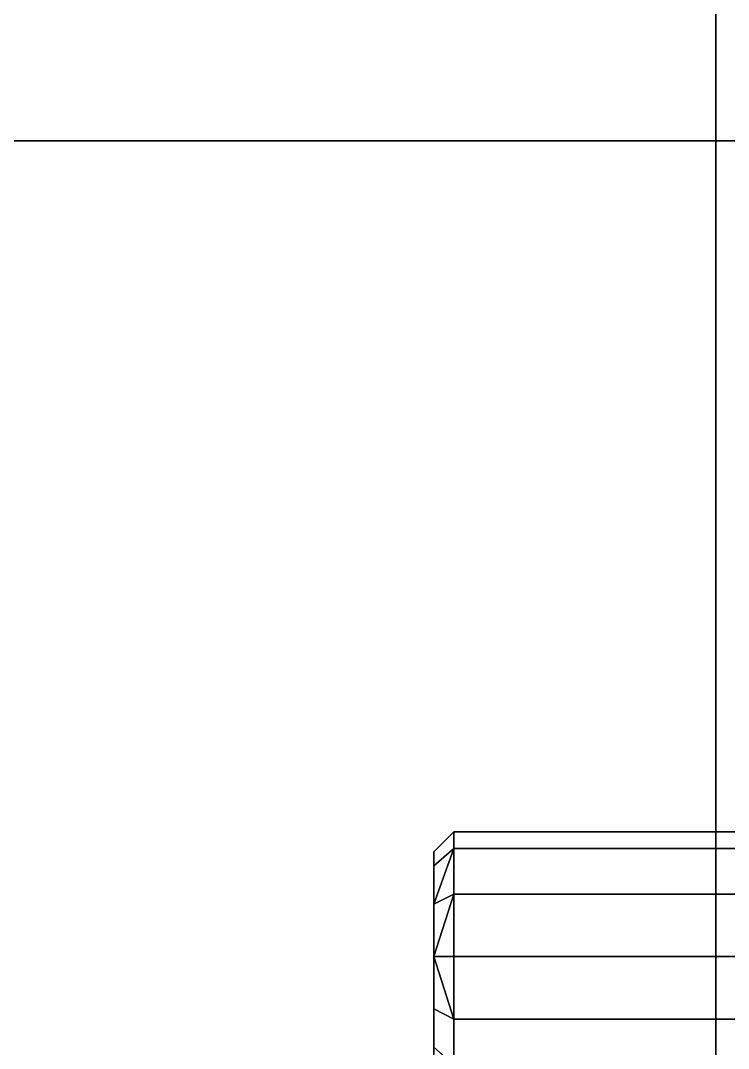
# Model space of a CAD drawing. Extents: x -80 to 2901, y -3352 to 80.
# Drawn here: x 1006.75 to 1024.31, y -2958.53 to -2933.02 of the extents above; entities that cross this region are included whole.
import ezdxf

# ---------------------------------------------------------------- set-up
doc = ezdxf.new("R2010")
doc.units = 0

# ---------------------------------------------------------------- blocks, each defined once
blk = doc.blocks.new('cocina Juan v2.bajo 2p gola 72x18.Suelo1', base_point=(0, 18))
at = {"layer": 'Blanco', "color": 0}
for points in [[(0, 18), (0, 395), (500, 395), (500, 18)], [(0, 18, 18), (0, 395, 18), (500, 395, 18), (500, 18, 18)]]:
    blk.add_3dface(points, dxfattribs=at)
blk = doc.blocks.new('cocina Juan v2.bajo 2p gola 72x18.Suelo')
at = {"layer": 'Blanco'}
blk.add_blockref('cocina Juan v2.bajo 2p gola 72x18.Suelo1', (0, 18), dxfattribs=at)
blk = doc.blocks.new('cocina Juan v2.bajo 2p gola 72x18.Lateral Derecho1', base_point=(500, 36, 778))
at = {"layer": 'Blanco', "color": 0}
for points, invisible_edges in [([(482, 36, 778), (482, 395, 850), (482, 395, 18), (482, 36, 778)], 13), ([(482, 18, 18), (482, 36, 778), (482, 395, 18), (482, 18, 18)], 11), ([(482, 36, 850), (482, 395, 850), (482, 36, 778), (482, 36, 850)], 10), ([(482, 18, 778), (482, 36, 778), (482, 18, 18), (482, 18, 778)], 10)]:
    blk.add_3dface(points, dxfattribs=dict(at, invisible_edges=invisible_edges))
at = {"layer": 'blanco', "color": 0}
blk.add_3dface([(482, 395, 850), (500, 395, 850), (500, 36, 850), (482, 36, 850)], dxfattribs=at)
at = {"layer": 'Blanco', "color": 0}
for points in [[(482, 18, 18), (482, 395, 18), (500, 395, 18), (500, 18, 18)], [(482, 36, 778), (482, 18, 778), (500, 18, 778), (500, 36, 778)], [(482, 36, 850), (482, 36, 778), (500, 36, 778), (500, 36, 850)]]:
    blk.add_3dface(points, dxfattribs=at)
blk = doc.blocks.new('cocina Juan v2.bajo 2p gola 72x18.Lateral Derecho2', base_point=(480.5, 60.75, 713.5))
at = {"layer": 'ACCESSORY', "color": 0}
for points in [[(488.5, 58.935, 705.55), (488.5, 59.35, 704), (489, 58.85, 704), (489, 58.502, 705.3)], [(488.5, 59.35, 704), (488.5, 58.935, 702.45), (489, 58.502, 702.7), (489, 58.85, 704)], [(488.5, 58.935, 673.55), (488.5, 59.35, 672), (489, 58.85, 672), (489, 58.502, 673.3)], [(488.5, 59.35, 672), (488.5, 58.935, 670.45), (489, 58.502, 670.7), (489, 58.85, 672)], [(488.5, 58.935, 705.55), (488.5, 57.8, 706.685), (480.5, 57.8, 706.685), (480.5, 58.935, 705.55)], [(488.5, 57.8, 701.315), (488.5, 58.935, 702.45), (480.5, 58.935, 702.45), (480.5, 57.8, 701.315)], [(488.5, 58.935, 673.55), (488.5, 57.8, 674.685), (480.5, 57.8, 674.685), (480.5, 58.935, 673.55)], [(488.5, 57.8, 669.315), (488.5, 58.935, 670.45), (480.5, 58.935, 670.45), (480.5, 57.8, 669.315)], [(488.5, 57.8, 706.685), (488.5, 58.935, 705.55), (489, 58.502, 705.3), (489, 57.55, 706.252)], [(488.5, 58.935, 702.45), (488.5, 57.8, 701.315), (489, 57.55, 701.748), (489, 58.502, 702.7)], [(488.5, 57.8, 674.685), (488.5, 58.935, 673.55), (489, 58.502, 673.3), (489, 57.55, 674.252)], [(488.5, 58.935, 670.45), (488.5, 57.8, 669.315), (489, 57.55, 669.748), (489, 58.502, 670.7)], [(488.5, 57.8, 706.685), (488.5, 56.25, 707.1), (480.5, 56.25, 707.1), (480.5, 57.8, 706.685)], [(488.5, 56.25, 700.9), (488.5, 57.8, 701.315), (480.5, 57.8, 701.315), (480.5, 56.25, 700.9)], [(488.5, 57.8, 674.685), (488.5, 56.25, 675.1), (480.5, 56.25, 675.1), (480.5, 57.8, 674.685)], [(488.5, 56.25, 668.9), (488.5, 57.8, 669.315), (480.5, 57.8, 669.315), (480.5, 56.25, 668.9)], [(488.5, 56.25, 707.1), (488.5, 57.8, 706.685), (489, 57.55, 706.252), (489, 56.25, 706.6)], [(488.5, 57.8, 701.315), (488.5, 56.25, 700.9), (489, 56.25, 701.4), (489, 57.55, 701.748)], [(488.5, 56.25, 675.1), (488.5, 57.8, 674.685), (489, 57.55, 674.252), (489, 56.25, 674.6)], [(488.5, 56.25, 707.1), (488.5, 54.7, 706.685), (480.5, 54.7, 706.685), (480.5, 56.25, 707.1)], [(488.5, 54.7, 701.315), (488.5, 56.25, 700.9), (480.5, 56.25, 700.9), (480.5, 54.7, 701.315)], [(488.5, 56.25, 675.1), (488.5, 54.7, 674.685), (480.5, 54.7, 674.685), (480.5, 56.25, 675.1)], [(488.5, 54.7, 669.315), (488.5, 56.25, 668.9), (480.5, 56.25, 668.9), (480.5, 54.7, 669.315)], [(489, 54.95, 701.748), (489, 56.25, 701.4), (488.5, 56.25, 700.9), (488.5, 54.7, 701.315)], [(489, 56.25, 674.6), (489, 54.95, 674.252), (488.5, 54.7, 674.685), (488.5, 56.25, 675.1)], [(489, 54.95, 669.748), (489, 56.25, 669.4), (488.5, 56.25, 668.9), (488.5, 54.7, 669.315)], [(489, 53.998, 702.7), (489, 54.95, 701.748), (488.5, 54.7, 701.315), (488.5, 53.565, 702.45)], [(489, 54.95, 674.252), (489, 53.998, 673.3), (488.5, 53.565, 673.55), (488.5, 54.7, 674.685)], [(489, 53.998, 670.7), (489, 54.95, 669.748), (488.5, 54.7, 669.315), (488.5, 53.565, 670.45)], [(488.5, 54.7, 706.685), (488.5, 53.565, 705.55), (480.5, 53.565, 705.55), (480.5, 54.7, 706.685)], [(488.5, 53.565, 702.45), (488.5, 54.7, 701.315), (480.5, 54.7, 701.315), (480.5, 53.565, 702.45)], [(488.5, 54.7, 674.685), (488.5, 53.565, 673.55), (480.5, 53.565, 673.55), (480.5, 54.7, 674.685)], [(488.5, 53.565, 670.45), (488.5, 54.7, 669.315), (480.5, 54.7, 669.315), (480.5, 53.565, 670.45)], [(489, 53.998, 705.3), (489, 53.65, 704), (488.5, 53.15, 704), (488.5, 53.565, 705.55)], [(489, 53.65, 704), (489, 53.998, 702.7), (488.5, 53.565, 702.45), (488.5, 53.15, 704)], [(489, 53.998, 673.3), (489, 53.65, 672), (488.5, 53.15, 672), (488.5, 53.565, 673.55)], [(489, 53.65, 672), (489, 53.998, 670.7), (488.5, 53.565, 670.45), (488.5, 53.15, 672)], [(488.5, 53.565, 705.55), (488.5, 53.15, 704), (480.5, 53.15, 704), (480.5, 53.565, 705.55)], [(488.5, 53.15, 704), (488.5, 53.565, 702.45), (480.5, 53.565, 702.45), (480.5, 53.15, 704)], [(488.5, 53.565, 673.55), (488.5, 53.15, 672), (480.5, 53.15, 672), (480.5, 53.565, 673.55)], [(488.5, 53.15, 672), (488.5, 53.565, 670.45), (480.5, 53.565, 670.45), (480.5, 53.15, 672)]]:
    blk.add_3dface(points, dxfattribs=at)
at = {"layer": 'ACCESSORY', "color": 0, "invisible_edges": 8}
for points in [[(489, 58.502, 705.3), (489, 58.85, 704), (489, 53.65, 704), (489, 58.502, 705.3)], [(489, 53.65, 704), (489, 58.85, 704), (489, 53.998, 702.7), (489, 53.65, 704)], [(489, 58.502, 702.7), (489, 53.998, 702.7), (489, 58.85, 704), (489, 58.502, 702.7)], [(489, 58.502, 673.3), (489, 58.85, 672), (489, 53.65, 672), (489, 58.502, 673.3)], [(489, 53.65, 672), (489, 58.85, 672), (489, 53.998, 670.7), (489, 53.65, 672)], [(489, 58.502, 670.7), (489, 53.998, 670.7), (489, 58.85, 672), (489, 58.502, 670.7)], [(489, 58.502, 705.3), (489, 53.998, 705.3), (489, 57.55, 706.252), (489, 58.502, 705.3)], [(489, 53.998, 705.3), (489, 58.502, 705.3), (489, 53.65, 704), (489, 53.998, 705.3)], [(489, 54.95, 701.748), (489, 53.998, 702.7), (489, 58.502, 702.7), (489, 54.95, 701.748)], [(489, 57.55, 701.748), (489, 54.95, 701.748), (489, 58.502, 702.7), (489, 57.55, 701.748)], [(489, 58.502, 673.3), (489, 53.998, 673.3), (489, 57.55, 674.252), (489, 58.502, 673.3)], [(489, 53.998, 673.3), (489, 58.502, 673.3), (489, 53.65, 672), (489, 53.998, 673.3)], [(489, 54.95, 669.748), (489, 53.998, 670.7), (489, 58.502, 670.7), (489, 54.95, 669.748)], [(489, 57.55, 669.748), (489, 54.95, 669.748), (489, 58.502, 670.7), (489, 57.55, 669.748)], [(489, 57.55, 669.748), (488.5, 57.8, 669.315), (489, 56.25, 669.4), (489, 57.55, 669.748)], [(488.5, 57.8, 669.315), (488.5, 56.25, 668.9), (489, 56.25, 669.4), (488.5, 57.8, 669.315)], [(489, 56.25, 706.6), (489, 57.55, 706.252), (489, 54.95, 706.252), (489, 56.25, 706.6)], [(489, 54.95, 706.252), (489, 57.55, 706.252), (489, 53.998, 705.3), (489, 54.95, 706.252)], [(489, 57.55, 701.748), (489, 56.25, 701.4), (489, 54.95, 701.748), (489, 57.55, 701.748)], [(489, 56.25, 674.6), (489, 57.55, 674.252), (489, 54.95, 674.252), (489, 56.25, 674.6)], [(489, 54.95, 674.252), (489, 57.55, 674.252), (489, 53.998, 673.3), (489, 54.95, 674.252)], [(489, 57.55, 669.748), (489, 56.25, 669.4), (489, 54.95, 669.748), (489, 57.55, 669.748)], [(488.5, 56.25, 707.1), (489, 56.25, 706.6), (488.5, 54.7, 706.685), (488.5, 56.25, 707.1)], [(489, 54.95, 706.252), (488.5, 54.7, 706.685), (489, 56.25, 706.6), (489, 54.95, 706.252)], [(489, 54.95, 706.252), (488.5, 53.565, 705.55), (488.5, 54.7, 706.685), (489, 54.95, 706.252)], [(489, 54.95, 706.252), (489, 53.998, 705.3), (488.5, 53.565, 705.55), (489, 54.95, 706.252)]]:
    blk.add_3dface(points, dxfattribs=at)
blk = doc.blocks.new('cocina Juan v2.bajo 2p gola 72x18.Lateral Derecho3', base_point=(480.5, 60.75, 145.5))
at = {"layer": 'ACCESSORY', "color": 0}
for points in [[(488.5, 58.935, 137.55), (488.5, 59.35, 136), (489, 58.85, 136), (489, 58.502, 137.3)], [(488.5, 59.35, 136), (488.5, 58.935, 134.45), (489, 58.502, 134.7), (489, 58.85, 136)], [(488.5, 58.935, 105.55), (488.5, 59.35, 104), (489, 58.85, 104), (489, 58.502, 105.3)], [(488.5, 59.35, 104), (488.5, 58.935, 102.45), (489, 58.502, 102.7), (489, 58.85, 104)], [(488.5, 58.935, 137.55), (488.5, 57.8, 138.685), (480.5, 57.8, 138.685), (480.5, 58.935, 137.55)], [(488.5, 57.8, 133.315), (488.5, 58.935, 134.45), (480.5, 58.935, 134.45), (480.5, 57.8, 133.315)], [(488.5, 58.935, 105.55), (488.5, 57.8, 106.685), (480.5, 57.8, 106.685), (480.5, 58.935, 105.55)], [(488.5, 57.8, 101.315), (488.5, 58.935, 102.45), (480.5, 58.935, 102.45), (480.5, 57.8, 101.315)], [(488.5, 57.8, 138.685), (488.5, 58.935, 137.55), (489, 58.502, 137.3), (489, 57.55, 138.252)], [(488.5, 58.935, 134.45), (488.5, 57.8, 133.315), (489, 57.55, 133.748), (489, 58.502, 134.7)], [(488.5, 57.8, 106.685), (488.5, 58.935, 105.55), (489, 58.502, 105.3), (489, 57.55, 106.252)], [(488.5, 58.935, 102.45), (488.5, 57.8, 101.315), (489, 57.55, 101.748), (489, 58.502, 102.7)], [(488.5, 57.8, 138.685), (488.5, 56.25, 139.1), (480.5, 56.25, 139.1), (480.5, 57.8, 138.685)], [(488.5, 56.25, 132.9), (488.5, 57.8, 133.315), (480.5, 57.8, 133.315), (480.5, 56.25, 132.9)], [(488.5, 57.8, 106.685), (488.5, 56.25, 107.1), (480.5, 56.25, 107.1), (480.5, 57.8, 106.685)], [(488.5, 56.25, 100.9), (488.5, 57.8, 101.315), (480.5, 57.8, 101.315), (480.5, 56.25, 100.9)], [(488.5, 56.25, 139.1), (488.5, 57.8, 138.685), (489, 57.55, 138.252), (489, 56.25, 138.6)], [(488.5, 57.8, 133.315), (488.5, 56.25, 132.9), (489, 56.25, 133.4), (489, 57.55, 133.748)], [(488.5, 56.25, 107.1), (488.5, 57.8, 106.685), (489, 57.55, 106.252), (489, 56.25, 106.6)], [(488.5, 56.25, 139.1), (488.5, 54.7, 138.685), (480.5, 54.7, 138.685), (480.5, 56.25, 139.1)], [(488.5, 54.7, 133.315), (488.5, 56.25, 132.9), (480.5, 56.25, 132.9), (480.5, 54.7, 133.315)], [(488.5, 56.25, 107.1), (488.5, 54.7, 106.685), (480.5, 54.7, 106.685), (480.5, 56.25, 107.1)], [(488.5, 54.7, 101.315), (488.5, 56.25, 100.9), (480.5, 56.25, 100.9), (480.5, 54.7, 101.315)], [(489, 54.95, 133.748), (489, 56.25, 133.4), (488.5, 56.25, 132.9), (488.5, 54.7, 133.315)], [(489, 56.25, 106.6), (489, 54.95, 106.252), (488.5, 54.7, 106.685), (488.5, 56.25, 107.1)], [(489, 54.95, 101.748), (489, 56.25, 101.4), (488.5, 56.25, 100.9), (488.5, 54.7, 101.315)], [(489, 53.998, 134.7), (489, 54.95, 133.748), (488.5, 54.7, 133.315), (488.5, 53.565, 134.45)], [(489, 54.95, 106.252), (489, 53.998, 105.3), (488.5, 53.565, 105.55), (488.5, 54.7, 106.685)], [(489, 53.998, 102.7), (489, 54.95, 101.748), (488.5, 54.7, 101.315), (488.5, 53.565, 102.45)], [(488.5, 54.7, 138.685), (488.5, 53.565, 137.55), (480.5, 53.565, 137.55), (480.5, 54.7, 138.685)], [(488.5, 53.565, 134.45), (488.5, 54.7, 133.315), (480.5, 54.7, 133.315), (480.5, 53.565, 134.45)], [(488.5, 54.7, 106.685), (488.5, 53.565, 105.55), (480.5, 53.565, 105.55), (480.5, 54.7, 106.685)], [(488.5, 53.565, 102.45), (488.5, 54.7, 101.315), (480.5, 54.7, 101.315), (480.5, 53.565, 102.45)], [(489, 53.998, 137.3), (489, 53.65, 136), (488.5, 53.15, 136), (488.5, 53.565, 137.55)], [(489, 53.65, 136), (489, 53.998, 134.7), (488.5, 53.565, 134.45), (488.5, 53.15, 136)], [(489, 53.998, 105.3), (489, 53.65, 104), (488.5, 53.15, 104), (488.5, 53.565, 105.55)], [(489, 53.65, 104), (489, 53.998, 102.7), (488.5, 53.565, 102.45), (488.5, 53.15, 104)], [(488.5, 53.565, 137.55), (488.5, 53.15, 136), (480.5, 53.15, 136), (480.5, 53.565, 137.55)], [(488.5, 53.15, 136), (488.5, 53.565, 134.45), (480.5, 53.565, 134.45), (480.5, 53.15, 136)], [(488.5, 53.565, 105.55), (488.5, 53.15, 104), (480.5, 53.15, 104), (480.5, 53.565, 105.55)], [(488.5, 53.15, 104), (488.5, 53.565, 102.45), (480.5, 53.565, 102.45), (480.5, 53.15, 104)]]:
    blk.add_3dface(points, dxfattribs=at)
at = {"layer": 'ACCESSORY', "color": 0, "invisible_edges": 8}
for points in [[(489, 58.502, 137.3), (489, 58.85, 136), (489, 53.65, 136), (489, 58.502, 137.3)], [(489, 53.65, 136), (489, 58.85, 136), (489, 53.998, 134.7), (489, 53.65, 136)], [(489, 58.502, 134.7), (489, 53.998, 134.7), (489, 58.85, 136), (489, 58.502, 134.7)], [(489, 58.502, 105.3), (489, 58.85, 104), (489, 53.65, 104), (489, 58.502, 105.3)], [(489, 53.65, 104), (489, 58.85, 104), (489, 53.998, 102.7), (489, 53.65, 104)], [(489, 58.502, 102.7), (489, 53.998, 102.7), (489, 58.85, 104), (489, 58.502, 102.7)], [(489, 58.502, 137.3), (489, 53.998, 137.3), (489, 57.55, 138.252), (489, 58.502, 137.3)], [(489, 53.998, 137.3), (489, 58.502, 137.3), (489, 53.65, 136), (489, 53.998, 137.3)], [(489, 54.95, 133.748), (489, 53.998, 134.7), (489, 58.502, 134.7), (489, 54.95, 133.748)], [(489, 57.55, 133.748), (489, 54.95, 133.748), (489, 58.502, 134.7), (489, 57.55, 133.748)], [(489, 58.502, 105.3), (489, 53.998, 105.3), (489, 57.55, 106.252), (489, 58.502, 105.3)], [(489, 53.998, 105.3), (489, 58.502, 105.3), (489, 53.65, 104), (489, 53.998, 105.3)], [(489, 54.95, 101.748), (489, 53.998, 102.7), (489, 58.502, 102.7), (489, 54.95, 101.748)], [(489, 57.55, 101.748), (489, 54.95, 101.748), (489, 58.502, 102.7), (489, 57.55, 101.748)], [(489, 57.55, 101.748), (488.5, 57.8, 101.315), (489, 56.25, 101.4), (489, 57.55, 101.748)], [(488.5, 57.8, 101.315), (488.5, 56.25, 100.9), (489, 56.25, 101.4), (488.5, 57.8, 101.315)], [(489, 56.25, 138.6), (489, 57.55, 138.252), (489, 54.95, 138.252), (489, 56.25, 138.6)], [(489, 54.95, 138.252), (489, 57.55, 138.252), (489, 53.998, 137.3), (489, 54.95, 138.252)], [(489, 57.55, 133.748), (489, 56.25, 133.4), (489, 54.95, 133.748), (489, 57.55, 133.748)], [(489, 56.25, 106.6), (489, 57.55, 106.252), (489, 54.95, 106.252), (489, 56.25, 106.6)], [(489, 54.95, 106.252), (489, 57.55, 106.252), (489, 53.998, 105.3), (489, 54.95, 106.252)], [(489, 57.55, 101.748), (489, 56.25, 101.4), (489, 54.95, 101.748), (489, 57.55, 101.748)], [(488.5, 56.25, 139.1), (489, 56.25, 138.6), (488.5, 54.7, 138.685), (488.5, 56.25, 139.1)], [(489, 54.95, 138.252), (488.5, 54.7, 138.685), (489, 56.25, 138.6), (489, 54.95, 138.252)], [(489, 54.95, 138.252), (488.5, 53.565, 137.55), (488.5, 54.7, 138.685), (489, 54.95, 138.252)], [(489, 54.95, 138.252), (489, 53.998, 137.3), (488.5, 53.565, 137.55), (489, 54.95, 138.252)]]:
    blk.add_3dface(points, dxfattribs=at)
blk = doc.blocks.new('cocina Juan v2.bajo 2p gola 72x18.Lateral Derecho')
at = {"layer": 'Taladro', "extrusion": (1, 0, 0)}
for centre, radius in [((54, 841, 482), 4.103), ((55, 672.08, 482), 2.6), ((55, 104.08, 482), 2.6), ((55, 704.08, 482), 2.6), ((55, 136.08, 482), 2.6), ((36, 177.92, 482), 2.6), ((36, 209.92, 482), 2.6), ((36, 241.92, 482), 2.6), ((36, 273.92, 482), 2.6), ((36, 305.92, 482), 2.6), ((36, 337.92, 482), 2.6), ((36, 369.92, 482), 2.6), ((36, 401.92, 482), 2.6), ((36, 433.92, 482), 2.6), ((36, 465.92, 482), 2.6), ((36, 497.92, 482), 2.6), ((36, 529.92, 482), 2.6), ((36, 561.92, 482), 2.6), ((36, 593.92, 482), 2.6), ((36, 625.92, 482), 2.6), ((36, 657.92, 482), 2.6), ((36, 689.92, 482), 2.6)]:
    blk.add_circle(centre, radius, dxfattribs=at)
for name, p in [('cocina Juan v2.bajo 2p gola 72x18.Lateral Derecho2', (480.5, 60.75, 713.5)), ('cocina Juan v2.bajo 2p gola 72x18.Lateral Derecho3', (480.5, 60.75, 145.5))]:
    blk.add_blockref(name, p)
at = {"layer": 'Blanco'}
blk.add_blockref('cocina Juan v2.bajo 2p gola 72x18.Lateral Derecho1', (500, 36, 778), dxfattribs=at)
blk = doc.blocks.new('cocina Juan v2.bajo 2p gola 72x18.gola placa sin fijaciones [1]1', base_point=(0, 36, 850))
at = {"layer": 'Blanco', "color": 0}
blk.add_3dface([(0, 36, 850), (0, 36, 778), (500, 36, 778), (500, 36, 850)], dxfattribs=at)
at = {"layer": 'blanco', "color": 0}
for points in [[(0, 36, 778), (0, 18, 778), (500, 18, 778), (500, 36, 778)], [(500, 36, 850), (500, 18, 850), (0, 18, 850), (0, 36, 850)]]:
    blk.add_3dface(points, dxfattribs=at)
blk = doc.blocks.new('cocina Juan v2.bajo 2p gola 72x18.gola placa sin fijaciones [1]')
at = {"layer": 'Blanco'}
blk.add_blockref('cocina Juan v2.bajo 2p gola 72x18.gola placa sin fijaciones [1]1', (0, 36, 850), dxfattribs=at)
blk = doc.blocks.new('cocina Juan v2.bajo 2p gola 72x18.cadena horizontal [1]1', base_point=(18, 136, 832))
at = {"layer": 'Blanco', "color": 0}
for points in [[(18, 136, 832), (18, 36, 832), (482, 36, 832), (482, 136, 832)], [(18, 136, 850), (18, 36, 850), (482, 36, 850), (482, 136, 850)]]:
    blk.add_3dface(points, dxfattribs=at)
at = {"layer": 'blanco', "color": 0}
for points in [[(482, 36, 832), (482, 36, 850), (482, 136, 850), (482, 136, 832)], [(18, 36, 832), (18, 36, 850), (482, 36, 850), (482, 36, 832)]]:
    blk.add_3dface(points, dxfattribs=at)
blk = doc.blocks.new('cocina Juan v2.bajo 2p gola 72x18.cadena horizontal [1]')
at = {"layer": 'Taladro', "extrusion": (-1, 0, 0)}
blk.add_circle((-54, 841, -482), 4.103, dxfattribs=at)
blk.add_circle((-54, 841, -482), 4.103, dxfattribs=at)
blk.add_circle((-54, 841, -482), 4.103, dxfattribs=at)
at = {"layer": 'Blanco'}
blk.add_blockref('cocina Juan v2.bajo 2p gola 72x18.cadena horizontal [1]1', (18, 136, 832), dxfattribs=at)
blk = doc.blocks.new('cocina Juan v2.bajo 2p gola 72x18')
at = {"layer": 'cocina Juan v2.bajo 2p gola 72x18.cadena horizontal [1]'}
blk.add_blockref('cocina Juan v2.bajo 2p gola 72x18.cadena horizontal [1]', (0, 0), dxfattribs=at)
at = {"layer": 'cocina Juan v2.bajo 2p gola 72x18.gola placa sin fijaciones [1]'}
blk.add_blockref('cocina Juan v2.bajo 2p gola 72x18.gola placa sin fijaciones [1]', (0, 0), dxfattribs=at)
at = {"layer": 'cocina Juan v2.bajo 2p gola 72x18.Lateral Derecho'}
blk.add_blockref('cocina Juan v2.bajo 2p gola 72x18.Lateral Derecho', (0, 0), dxfattribs=at)
at = {"layer": 'cocina Juan v2.bajo 2p gola 72x18.Suelo'}
blk.add_blockref('cocina Juan v2.bajo 2p gola 72x18.Suelo', (0, 0), dxfattribs=at)

msp = doc.modelspace()

# ---------------------------------------------------------------- block references
at = {"rotation": 180}
msp.add_blockref('cocina Juan v2.bajo 2p gola 72x18', (1506, -2900, 100), dxfattribs=at)

doc.saveas('drawing.dxf')
